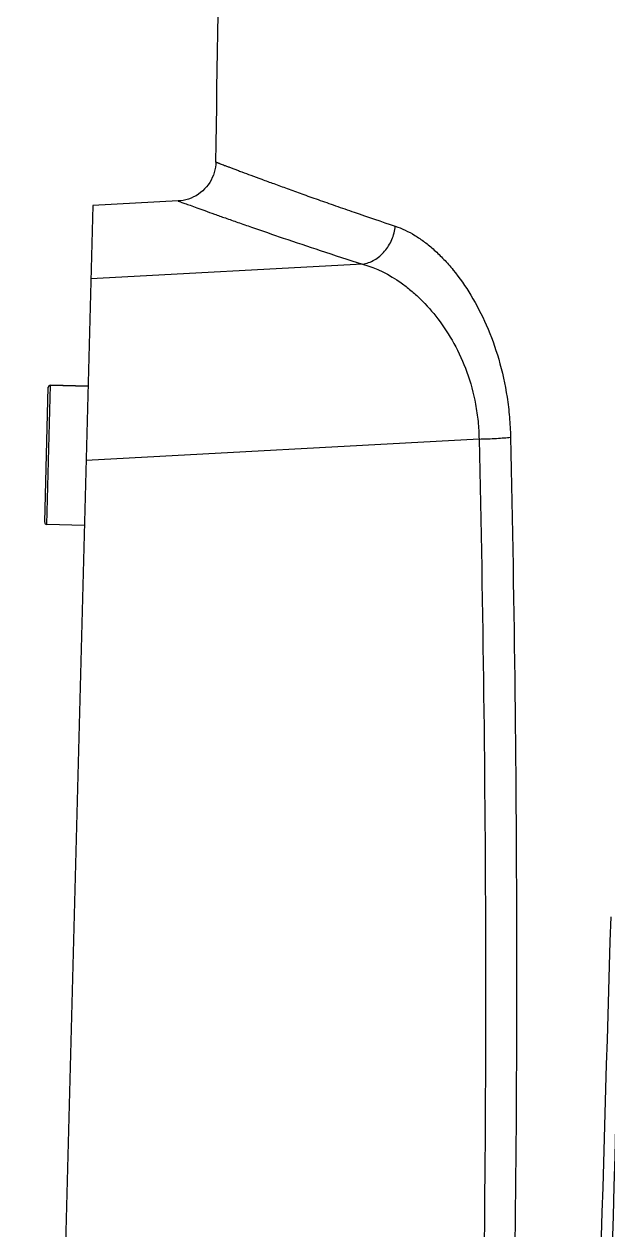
# Model space of a CAD drawing. Header units: millimetres. Extents: x 5828 to 6704, y 123 to 421.
# Drawn here: x 6367.769 to 6369.729, y 238.879 to 242.93 of the extents above; entities that cross this region are included whole.
import ezdxf

# ---------------------------------------------------------------- set-up
doc = ezdxf.new("R2010")
doc.units = ezdxf.units.MM
doc.layers.add('外形图', color=7, linetype='Continuous')

msp = doc.modelspace()

# ---------------------------------------------------------------- linework, layer by layer
at = {"layer": '外形图', "color": 7, "linetype": 'Continuous'}
for p, q in [((6367.9995, 242.321), (6367.7689, 233.5164)), ((6368.2862, 242.336), (6367.9995, 242.321)), ((6368.9052, 242.1237), (6367.993, 242.074)), ((6367.8382, 241.2565), (6367.8501, 241.7104)), ((6367.8447, 241.2497), (6367.857, 241.7169)), ((6367.9836, 241.7129), (6367.8569, 241.7162)), ((6367.9836, 241.7136), (6367.857, 241.7169)), ((6369.2963, 241.5364), (6367.9771, 241.4644)), ((6367.9713, 241.2463), (6367.8447, 241.2497))]:
    msp.add_line(p, q, dxfattribs=at)
msp.add_lwpolyline([(6368.4125, 242.4669), (6368.4121, 242.459), (6368.4111, 242.4498), (6368.4094, 242.4408), (6368.4072, 242.4318), (6368.4043, 242.4231), (6368.4008, 242.4145), (6368.3967, 242.4063), (6368.3921, 242.3983), (6368.3869, 242.3906), (6368.3812, 242.3834), (6368.3751, 242.3765), (6368.3684, 242.3701), (6368.3614, 242.3642), (6368.3539, 242.3588), (6368.3461, 242.3539), (6368.338, 242.3495), (6368.3296, 242.3457), (6368.3209, 242.3426), (6368.3121, 242.34), (6368.3031, 242.338), (6368.2939, 242.3367), (6368.2862, 242.336)], dxfattribs=at)
for centre, radius, start, end in [((6210.0065, 245.1707), 158.429, 359.022118, 359.739254), ((6367.8568, 241.7103), 0.00667, 88.4999, 178.4999), ((6367.8568, 241.7095), 0.00667, 88.4999, 178.4999), ((6367.8449, 241.2563), 0.00667, 178.4999, 268.4999), ((7543.2657, 204.5307), 1174.061, 178.2721311, 178.5304391), ((7369.3168, 209.6236), 1000, 178.2634292, 178.6309133)]:
    msp.add_arc(centre, radius, start, end, dxfattribs=at)
for points, knots in [([(6368.4125, 242.4669), (6368.4125, 242.4669), (6368.4125, 242.4669), (6368.4126, 242.4669), (6368.4127, 242.4668), (6368.4129, 242.4668), (6368.4131, 242.4667), (6368.4135, 242.4665), (6368.4141, 242.4663), (6368.415, 242.4659), (6368.4164, 242.4654), (6368.4181, 242.4648), (6368.42, 242.464), (6368.4223, 242.4632), (6368.4249, 242.4622), (6368.4289, 242.4607), (6368.4347, 242.4585), (6368.4426, 242.4555), (6368.4516, 242.4521), (6368.4619, 242.4482), (6368.4734, 242.4439), (6368.486, 242.4391), (6368.5052, 242.4319), (6368.5322, 242.4218), (6368.568, 242.4085), (6368.6085, 242.3937), (6368.6536, 242.3773), (6368.7031, 242.3594), (6368.7571, 242.3402), (6368.8155, 242.3196), (6368.9018, 242.2897), (6368.9688, 242.267), (6369.0149, 242.2516)], [0, 0, 0, 0, 0.000063, 0.000143, 0.000254, 0.000571, 0.001015, 0.001586, 0.002283, 0.004058, 0.006341, 0.009129, 0.012425, 0.016226, 0.020532, 0.025344, 0.036479, 0.049626, 0.064778, 0.08193, 0.101072, 0.122195, 0.145289, 0.197351, 0.257162, 0.324617, 0.3996, 0.481984, 0.571635, 0.668412, 0.772169, 1, 1, 1, 1]), ([(6368.2862, 242.336), (6368.2864, 242.336), (6368.2868, 242.3358), (6368.2877, 242.3355), (6368.2893, 242.3349), (6368.2922, 242.3338), (6368.2966, 242.3322), (6368.3022, 242.3302), (6368.3121, 242.3266), (6368.3277, 242.3209), (6368.35, 242.3128), (6368.3772, 242.303), (6368.4093, 242.2915), (6368.4462, 242.2784), (6368.4878, 242.2637), (6368.5526, 242.2411), (6368.6449, 242.2093), (6368.769, 242.1677), (6368.8578, 242.1388), (6368.9052, 242.1237)], [0, 0, 0, 0, 0.001019, 0.002289, 0.004067, 0.009145, 0.016249, 0.025376, 0.036521, 0.064844, 0.101163, 0.145408, 0.197497, 0.257333, 0.324809, 0.399807, 0.57184, 0.772314, 1, 1, 1, 1]), ([(6368.9052, 242.1237), (6368.9121, 242.1248), (6368.9259, 242.1285), (6368.9456, 242.1378), (6368.9637, 242.1506), (6368.9799, 242.1667), (6368.9934, 242.1854), (6369.0076, 242.213), (6369.0134, 242.2361), (6369.0149, 242.2516)], [0, 0, 0, 0, 0.116747, 0.236384, 0.35906, 0.484554, 0.612325, 0.741585, 1, 1, 1, 1]), ([(6369.0149, 242.2516), (6369.0378, 242.244), (6369.0718, 242.2273), (6369.1144, 242.1982), (6369.147, 242.1711), (6369.1791, 242.1397), (6369.222, 242.0906), (6369.2724, 242.0183), (6369.3241, 241.9177), (6369.3656, 241.8026), (6369.3886, 241.6981), (6369.3991, 241.6101), (6369.4015, 241.565), (6369.402, 241.5423)], [0, 0, 0, 0, 0.085282, 0.132027, 0.181708, 0.234429, 0.290239, 0.411059, 0.543935, 0.687883, 0.84094, 0.919979, 1, 1, 1, 1]), ([(6368.9052, 242.1237), (6368.9517, 242.1115), (6369.0082, 242.0823), (6369.068, 242.0359), (6369.1108, 241.9971), (6369.1617, 241.9392), (6369.2151, 241.8567), (6369.2586, 241.7604), (6369.2829, 241.671), (6369.2937, 241.5951), (6369.296, 241.556), (6369.2963, 241.5364)], [0, 0, 0, 0, 0.192468, 0.246385, 0.302731, 0.422883, 0.553336, 0.693994, 0.843767, 0.921343, 1, 1, 1, 1]), ([(6369.2963, 241.5364), (6369.3096, 240.9625), (6369.3244, 239.8141), (6369.3083, 238.0909), (6369.2514, 236.3678), (6369.1859, 235.22), (6369.1463, 234.6464)], [0, 0, 0, 0, 0.249799, 0.499751, 0.749827, 1, 1, 1, 1]), ([(6369.402, 241.5423), (6369.4147, 240.9674), (6369.4284, 239.817), (6369.4112, 238.0909), (6369.354, 236.3648), (6369.2887, 235.2151), (6369.2493, 234.6405)], [0, 0, 0, 0, 0.249811, 0.499765, 0.749836, 1, 1, 1, 1]), ([(6369.2963, 241.5364), (6369.316, 241.5368), (6369.3442, 241.5378), (6369.3794, 241.5401), (6369.395, 241.5415), (6369.402, 241.5423)], [0, 0, 0, 0, 0.556864, 0.799108, 1, 1, 1, 1])]:
    msp.add_open_spline(points, degree=3, knots=knots, dxfattribs=at)

doc.saveas('drawing.dxf')
